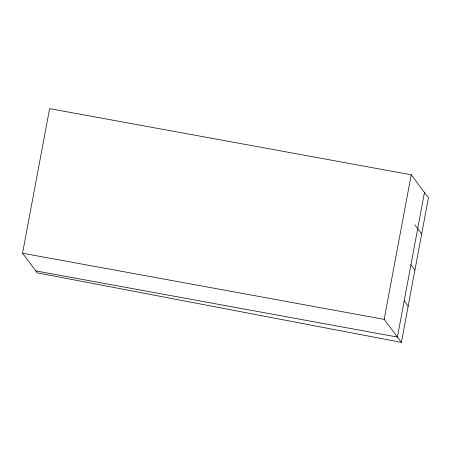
<?xml version="1.0" encoding="UTF-8"?>
<svg xmlns="http://www.w3.org/2000/svg" width="451" height="451" viewBox="0 0 451 451"><rect width="100%" height="100%" fill="white"/><g stroke="black" fill="none" stroke-linecap="round" stroke-linejoin="round"><path stroke-width="0.68" d="M22.55 253.208L49.61 108.623L411.227 174.779L428.45 197.792L401.39 342.377L37.253 272.849L22.55 253.208L384.167 319.364L401.39 342.377M384.167 319.364L411.227 174.779M424.476 192.481L397.416 337.066L35.798 270.91M414.802 224.745L421.685 233.939M410.946 264.776L414.92 270.087M404.181 300.918L408.155 306.229"/></g></svg>
